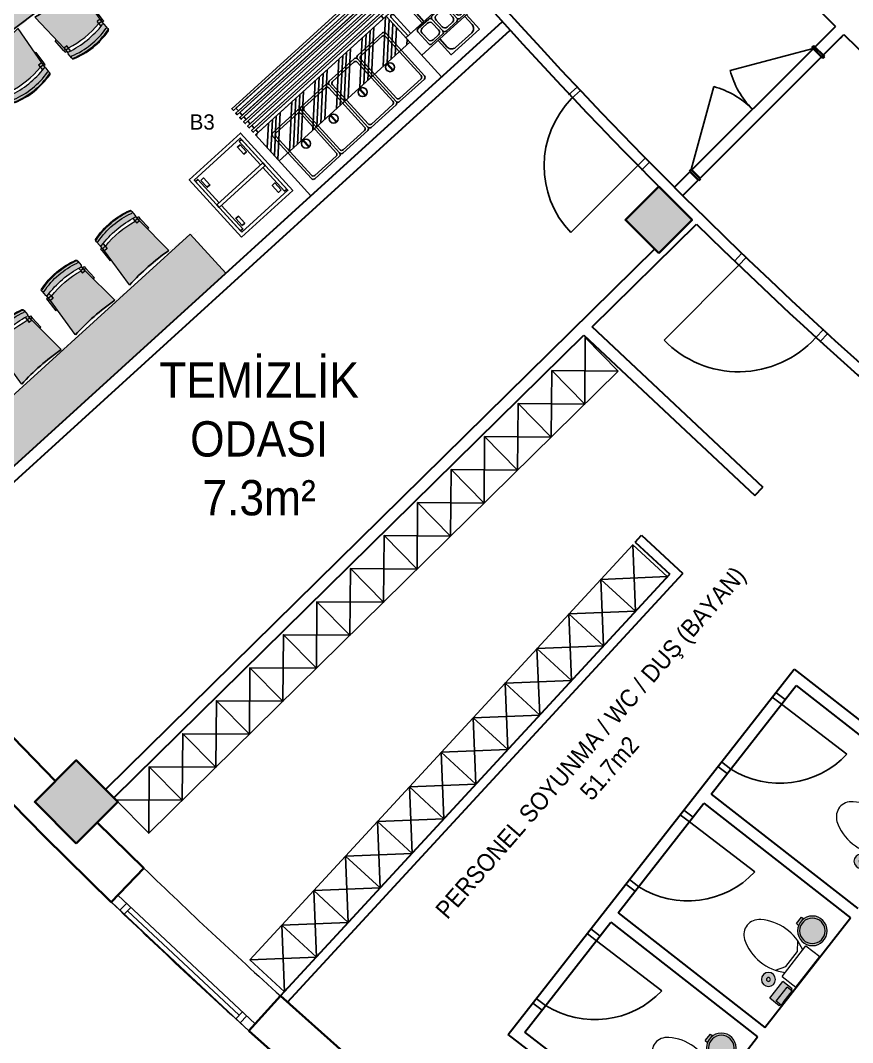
# Model space of a CAD drawing. Header units: millimetres. Extents: x -2729 to 15248, y -12439 to 5292.
# Drawn here: x 2346 to 3053, y -10756 to -9886 of the extents above; entities that cross this region are included whole.
import ezdxf

# ---------------------------------------------------------------- set-up
doc = ezdxf.new("R2010")
doc.units = ezdxf.units.MM
for name, color, linetype, lineweight in [('0_штамп_Ном_пера__80', 7, 'Continuous', 13), ('CAM', 155, 'Continuous', 15), ('DUVAR', 7, 'Continuous', 30), ('DUVAR 2_Ном_пера__60', 7, 'Continuous', 35), ('gzm', 250, 'Continuous', 20), ('kolon_Ном_пера__60', 7, 'Continuous', 35), ('lavabo_Ном_пера__80', 7, 'Continuous', 13), ('Layer1', 250, 'Continuous', 20), ('pencere_Ном_пера__80', 7, 'Continuous', 13), ('tefriş', 7, 'Continuous', 25), ('Двери ArchiCAD_Ном_пера__60', 7, 'Continuous', 35)]:
    doc.layers.add(name, color=color, linetype=linetype, lineweight=lineweight)
for name, color, linetype in [('kapı ABD', 55, 'Continuous'), ('S2000-002 Çizgi', 7, 'Continuous'), ('tefris', 39, 'Continuous')]:
    doc.layers.add(name, color=color, linetype=linetype)
doc.styles.add('TAKSİM', font='GOTHIC.TTF', dxfattribs={"height": 20})
doc.styles.add('Мой Ариал', font='arial.ttf', dxfattribs={"width": 0.9})

# ---------------------------------------------------------------- blocks, each defined once
blk = doc.blocks.new('A$C4A116046')
at = {"layer": 'Layer1'}
h = blk.add_hatch(color=250, dxfattribs=at)
h.set_gradient(color1=(40, 40, 41), one_color=1, tint=1, name='CYLINDER')
h.paths.add_polyline_path([(-55.51497249858221, 35.52185170803568), (-55.51497249855311, 32.8440253137087), (-55.51497249843669, 23.15066059175297), (-55.51497249843669, 20.47283419742598), (-50.15727653962676, 20.47283419742598), (-50.15727653962676, 35.52185170809389)])
h.paths.add_polyline_path([(-56.25100754483717, 32.84402531373781), (-56.2510075448954, 23.15066059175297), (-55.51497249843669, 23.15066059175297), (-55.51497249843669, 32.8440253137087)])
h = blk.add_hatch(color=7, dxfattribs=at)
h.set_gradient(color1=(255, 255, 255), one_color=1, tint=1, name='INVCURVED')
h.paths.add_polyline_path([(-54.48375932816997, 37.00590690755053), (-54.48375932816997, 35.52185170803568), (-50.15727653962676, 35.52185170809389), (-50.15727653962676, 20.47283419742598), (-54.48375932816997, 20.47283419742598), (-54.48375932816997, 18.98877899799845), (-44.22581361763877, 18.98877899799845), (-44.22581361763877, 37.00590690755053)])
h = blk.add_hatch(color=250, dxfattribs=at)
h.set_gradient(color1=(40, 40, 41), rotation=89.99999999999996, one_color=1, tint=1, name='CYLINDER')
h.paths.add_polyline_path([(-27.57333136684611, 30.93261239121785, 1), (-39.57333136684611, 30.93261239121785, 1)])
for p, q in [((-55.51497249855311, 32.8440253137087), (-55.51497249858221, 35.52185170803568)), ((-55.51497249858221, 35.52185170803568), (-50.15727653974317, 35.52185170809389)), ((-54.48375932816997, 35.52185170809389), (-54.48375932816997, 37.00590690755053)), ((-54.48375932816997, 37.00590690755053), (-44.22581361763877, 37.00590690755053)), ((-50.15727653962676, 20.47283419742598), (-50.15727653962676, 35.52185170809389)), ((-44.22581361763877, 18.98877899799845), (-44.22581361763877, 37.00590690755053)), ((-55.51497249843669, 32.8440253137087), (-56.25100754483717, 32.84402531373781)), ((-55.51497249843669, 23.15066059175297), (-55.51497249843669, 32.8440253137087)), ((-56.25100754495362, 23.15066059175297), (-55.51497249843669, 23.15066059175297)), ((-55.51497249843669, 23.15066059175297), (-55.51497249843669, 20.47283419742598)), ((-55.51497249843669, 20.47283419742598), (-50.15727653962676, 20.47283419742598)), ((-54.48375932816997, 20.47283419742598), (-54.48375932816997, 18.98877899799845)), ((-54.48375932816997, 18.98877899799845), (-44.22581361763877, 18.98877899799845))]:
    blk.add_line(p, q, dxfattribs=at)
for radius in [6, 1.707194618775245]:
    blk.add_circle((-33.57333136684611, 30.93261239121785), radius, dxfattribs=at)
blk = doc.blocks.new('A$C5DEF5315')
at = {"layer": 'Layer1'}
h = blk.add_hatch(color=250, dxfattribs=at)
h.set_gradient(color1=(40, 40, 41), rotation=89.99999999999996, one_color=1, tint=1, name='CYLINDER')
h.paths.add_polyline_path([(-41.68077557260403, 20.1801718850038, 1), (-16.48077557259239, 20.1801718850038, 1)])
h.paths.add_polyline_path([(-18.28077557260985, 20.1801718850038, -1), (-39.88077557261568, 20.1801718850038, -1)], flags=0)
h.paths.add_polyline_path([(-39.88077557261568, 20.1801718850038, 1), (-18.28077557260985, 20.1801718850038, 1)], flags=16)
h.paths.add_polyline_path([(-16.98522486572619, 16.65063181624282), (-14.59127971227281, 16.65063181624282), (-14.59127971227281, 23.70971195376478), (-16.98522486572619, 23.70971195376478, -0.0710998034191776), (-16.48077557259239, 20.1801718850038, -0.0710998034191695)])
h = blk.add_hatch(color=250, dxfattribs=at)
h.set_gradient(color1=(40, 40, 41), rotation=89.99999999999996, one_color=1, tint=1, name='CYLINDER')
h.paths.add_polyline_path([(-41.68077557260403, 20.1801718850038, 1), (-16.48077557259239, 20.1801718850038, 1)])
h.paths.add_polyline_path([(-18.28077557260985, 20.1801718850038, -1), (-39.88077557261568, 20.1801718850038, -1)], flags=0)
h.paths.add_polyline_path([(-39.88077557261568, 20.1801718850038, 1), (-18.28077557260985, 20.1801718850038, 1)], flags=16)
h.paths.add_polyline_path([(-16.98522486572619, 16.65063181624282), (-14.59127971227281, 16.65063181624282), (-14.59127971227281, 23.70971195376478), (-16.98522486572619, 23.70971195376478, -0.0710998034191776), (-16.48077557259239, 20.1801718850038, -0.0710998034191695)])
for p, q in [((-14.59127971227281, 23.70971195376478), (-16.98522486572619, 23.70971195376478)), ((-14.59127971227281, 23.70971195376478), (-16.98522486572619, 23.70971195376478)), ((-14.59127971227281, 16.65063181624282), (-14.59127971227281, 23.70971195376478)), ((-14.59127971227281, 16.65063181624282), (-14.59127971227281, 23.70971195376478)), ((-14.59127971227281, 16.65063181624282), (-16.98522486572619, 16.65063181624282)), ((-14.59127971227281, 16.65063181624282), (-16.98522486572619, 16.65063181624282))]:
    blk.add_line(p, q, dxfattribs=at)
for radius in [12.6, 12.6, 10.8, 10.8]:
    blk.add_circle((-29.08077557259821, 20.1801718850038), radius, dxfattribs=at)
blk = doc.blocks.new('aeryaeryary')
at = {"layer": 'lavabo_Ном_пера__80', "linetype": 'Continuous', "lineweight": 5}
for p, q in [((-17.55916931683896, 8.254828986362554), (-22.81547783912629, 15.55501084135903)), ((-14.82672575776905, -16.49999995344842), (-14.82672575776814, 16.49999995344842)), ((-14.82672575776814, 16.49999995344842), (-9.095e-13, 16.49999995344842)), ((0, -16.49999995344842), (-9.095e-13, 16.49999995344842)), ((-17.55916931683987, -8.05892476385634), (-17.55916931683896, 8.254828986362554)), ((-22.64531740526672, -15.85970312636391), (-17.55916931683987, -8.05892476385634)), ((-14.82672575776905, -16.49999995344842), (0, -16.49999995344842))]:
    blk.add_line(p, q, dxfattribs=at)
for centre, major_axis, ratio, start_param, end_param in [((-35.67545749917282, -15.36273457325342), (37.77461848723222, 2.90318e-11), 0.8704763345673638, 0.9861259648103036, 2.229247905847324), ((-48.82381211344273, -0.4465658034464468), (-16.17618923160432, 1.247259999999999e-11), 0.8704763345656346, -0.90705251715418, 0.8659444915287918), ((-36.19068448581039, 14.8354727334513), (-37.77461163328838, 2.14766e-11), 0.8704763345672933, 0.9123446487547521, 2.17231877933947)]:
    blk.add_ellipse(centre, major_axis=major_axis, ratio=ratio, start_param=start_param, end_param=end_param, dxfattribs=at)
blk = doc.blocks.new('werthweh')
at = {"layer": 'tefris'}
h = blk.add_hatch(color=33, dxfattribs=at)
h.set_gradient(color1=(172, 159, 128), one_color=1, tint=1, name='CYLINDER')
edge = h.paths.add_edge_path()
edge.add_arc((3074.963479945199, 2907.706757010726), 1.000000000322502, 135.9198651219342, 209.0851883190068, ccw=False)
edge.add_line((3074.245112409204, 2908.40242078287), (3074.607665794523, 2908.775921569359))
edge.add_arc((3075.08507538859, 2908.313616648635), 0.6645643386708584, 135.9208749033025, 190.4980348977033)
edge.add_arc((3075.876435349044, 2908.437709668001), 1.465455549507305, 189.6311548908907, 216.7881603447243)
edge.add_arc((3131.601697050406, 2939.381490993477), 65.19265888915255, 209.2166267770967, 226.0513048660129)
edge.add_arc((3131.814921519279, 2939.175012697521), 65.19265889155162, 225.7904450153103, 242.6251231029097)
edge.add_arc((3102.678083287218, 2882.484034116503), 1.465455549671043, 235.0535896590864, 262.2105938187545)
edge.add_arc((3102.579487946735, 2881.689094732389), 0.6645643387304098, 261.3437119697361, 310.8879991276033)
edge.add_line((3103.014500121208, 2881.186690345095), (3102.692940090406, 2880.85462413371))
edge.add_arc((3101.974560293133, 2881.550275244649), 1.000000000639786, 242.75657152385412, 315.9208749672316, ccw=False)
edge.add_arc((3131.814921516385, 2939.1750127), 65.89265889140889, 225.7904451112644, 242.6251231022774, ccw=False)
edge.add_arc((3131.59940757435, 2939.383708032961), 65.89265888954323, 209.2166269307797, 226.0513049567278, ccw=False)
edge = h.paths.add_edge_path()
edge.add_ellipse((3209.650204902602, 2928.864554595355), major_axis=(-118.5714304107026, 67.18162519085979), ratio=0.4041072946590581, start_angle=46.37594376438021, end_angle=65.98905813693194)
edge.add_line((3136.602816991131, 2912.432165607031), (3110.312035887108, 2889.153905768165))
edge.add_line((3110.31203588689, 2889.153905768332), (3108.156896497069, 2891.240859101002))
edge.add_line((3108.156896498142, 2891.240859101214), (3106.556898943162, 2889.588585568839))
edge.add_arc((3149.815568538937, 2957.979411833838), 80.92352941115409, 214.155983761245, 237.6857661215534, ccw=False)
edge.add_line((3082.850365657447, 2912.54507222461), (3084.450363212749, 2914.197345757318))
edge.add_line((3084.450363212818, 2914.197345757544), (3082.295223822996, 2916.284299090214))
edge.add_line((3082.295223823836, 2916.284299090424), (3105.363241263338, 2944.022287008769))
edge.add_arc((3366.282977860762, 3152.490426610633), 333.9731638541579, 218.6239527454665, 219.3951087613593)
edge = h.paths.add_edge_path()
edge.add_arc((3105.662768793749, 2885.358986867364), 0.9999999998522109, -44.08063425837139, 58.30244060203199, ccw=False)
edge.add_line((3106.381130266091, 2884.663316834405), (3103.328303523682, 2881.510746501771))
edge.add_arc((3102.609923727191, 2882.206397612209), 0.9999999997303294, 315.9208749567206, 422.2309168647017)
edge.add_arc((3133.925108341763, 2941.354144676994), 65.92605708649384, 225.7905111407088, 242.0995007133053, ccw=False)
edge.add_arc((3133.709594398466, 2941.562840010133), 65.92605708363632, 209.7422491713375, 226.0512388350273, ccw=False)
edge.add_arc((3075.598843379081, 2908.362879378996), 1.000000000070661, 29.61083271740932, 135.9190590619381)
edge.add_line((3074.880485630215, 2909.058553257179), (3077.933308648033, 2912.211119745079))
edge.add_arc((3078.651688444467, 2911.515468634189), 1.000000000003936, 33.53932524433611, 135.9208749358668, ccw=False)
edge.add_arc((3150.658198421584, 2959.06519790407), 85.28971260177101, 213.4377279427269, 226.0216417953086)
edge.add_arc((3150.873712361185, 2958.856502569679), 85.28971260111754, 225.8201081957324, 238.404021754937)
edge = h.paths.add_edge_path()
edge.add_arc((3131.601697050415, 2939.381490993484), 65.19265888916432, 209.2166267770984, 226.0513048660115, ccw=False)
edge.add_arc((3075.876435348687, 2908.437709667294), 1.46545554879815, 188.1927807105479, 216.7881603309657, ccw=False)
edge.add_arc((3075.085075388967, 2908.313616648809), 0.6645643388196559, 135.9208749366627, 187.3259007134366, ccw=False)
edge.add_line((3074.607665794523, 2908.775921569359), (3074.880463582784, 2909.058530489602))
edge.add_line((3074.880463582784, 2909.058530489602), (3074.880485624161, 2909.058553251125))
edge.add_arc((3075.598843377799, 2908.362879378564), 0.9999999995867733, 29.869738392917327, 135.9190594835396, ccw=False)
edge.add_arc((3133.709594394, 2941.562840014743), 65.92605708385638, 209.7383219667484, 226.0512388406021)
edge.add_arc((3133.925108339655, 2941.35414467888), 65.92605708637612, 225.7905111431648, 242.1034279162774)
edge.add_arc((3102.609923727279, 2882.206397612728), 1.000000000027572, -44.07912506819417, 61.97201178499017, ccw=False)
edge.add_line((3103.328303523682, 2881.510746501771), (3103.014500119811, 2881.186690344628))
edge.add_arc((3102.579487945973, 2881.689094732401), 0.6645643386766952, 264.51585215946847, 310.8879990593118, ccw=False)
edge.add_arc((3102.678083287645, 2882.484034116829), 1.465455550183933, 235.0535896527054, 263.6489706465581, ccw=False)
edge.add_arc((3131.814921519271, 2939.175012697509), 65.19265889153615, 225.7904450153082, 242.6251231029117, ccw=False)
h.paths.add_polyline_path([(3117.495961682261, 2895.514663580959), (3118.486941973532, 2894.555036732847), (3110.568087234714, 2887.09620402885), (3109.407627563312, 2888.219948131278), (3110.31203588689, 2889.153905768332)], flags=17)
h.paths.add_polyline_path([(3087.430830770724, 2924.628569369356), (3088.421811061766, 2923.668942521012), (3082.295223823836, 2916.284299090424), (3081.390815499792, 2915.350341452903), (3080.230355828156, 2916.474085554864)], flags=17)
h.paths.add_polyline_path([(3079.999513277638, 2913.913581859706), (3078.839053606237, 2915.037325961202), (3080.230355828156, 2916.474085554864), (3081.390815499792, 2915.350341452903)], flags=17)
h.paths.add_polyline_path([(3109.407627563312, 2888.219948131278), (3110.568087234714, 2887.09620402885), (3109.176785012329, 2885.659444435884), (3108.016325340461, 2886.783188537382)], flags=17)
edge = h.paths.add_edge_path()
edge.add_line((3106.489606700458, 2889.375344498934), (3108.572908110538, 2887.357956277358))
edge.add_line((3108.572908110538, 2887.357956277358), (3106.662428913026, 2885.385056880456))
edge.add_arc((3105.662768793596, 2885.358986867037), 0.9999999999895637, 1.493870990475127, 58.5032485309781)
edge.add_arc((3150.873712375544, 2958.85650254446), 85.2897125873838, 237.04131516381898, 238.401667317626, ccw=False)
edge.add_line((3104.473196922889, 2887.293053501206), (3106.489606700459, 2889.375344498934))
h = blk.add_hatch(color=33, dxfattribs=at)
h.set_gradient(color1=(172, 159, 128), one_color=1, tint=1, name='CYLINDER')
h.paths.add_polyline_path([(3084.378525233914, 2914.266910869083), (3082.639397456166, 2912.470961377177), (3080.556096047251, 2914.48834960015), (3082.295223823836, 2916.284299090424)])
h.paths.add_polyline_path([(3080.556096047251, 2914.48834960015), (3082.639397456166, 2912.470961377177), (3080.622987678595, 2910.38867038038, -0.0059357249099136), (3079.487126840599, 2912.065052738332, 0.254011277546088), (3078.645616849041, 2912.515450201617)])
h.paths.add_polyline_path([(3110.31203588689, 2889.153905768332), (3108.572908110538, 2887.357956277358), (3106.489606700458, 2889.375344498934), (3108.228734477278, 2891.171293990607)])
at = {"layer": 'tefris', "color": 250, "lineweight": 9}
for p, q in [((3105.201957106093, 2943.89478611815), (3082.295223826507, 2916.284299090612)), ((3080.230355829217, 2916.474085556069), (3087.430830772392, 2924.628569371013)), ((3087.430830772392, 2924.628569371013), (3088.421811064296, 2923.668942521589)), ((3074.880463584571, 2909.058530490202), (3077.933308649825, 2912.211119746213)), ((3074.880463584571, 2909.058530490202), (3077.933308649825, 2912.211119746213)), ((3082.295223826507, 2916.284299090612), (3078.645616851137, 2912.515450202613)), ((3078.839053608769, 2915.037325962233), (3080.230355829217, 2916.474085556069)), ((3078.839053608769, 2915.037325962233), (3079.999513279859, 2913.913581860421)), ((3080.230355829217, 2916.474085556069), (3081.390815502146, 2915.35034145281)), ((3082.639397458903, 2912.470961378327), (3080.55609604831, 2914.488349600613)), ((3080.669465022848, 2910.436666256242), (3084.378525236094, 2914.266910869295)), ((3084.450363214976, 2914.197345758908), (3082.295223826507, 2916.284299090612)), ((3082.850365660987, 2912.545072225707), (3084.450363214976, 2914.197345758908)), ((3136.838648446657, 2912.640974385538), (3110.312035889456, 2889.153905768988)), ((3074.880463584571, 2909.058530490202), (3074.245100150561, 2908.402408122237)), ((3110.568087237272, 2887.096204028488), (3118.486941976303, 2894.555036732775)), ((3118.486941976303, 2894.555036732775), (3117.49596168452, 2895.514663582326)), ((3104.519674267669, 2887.341049376324), (3108.22873447999, 2891.17129399043)), ((3108.572908112855, 2887.35795627729), (3106.489606702423, 2889.375344499744)), ((3106.556898945484, 2889.588585569274), (3108.156896500693, 2891.240859101056)), ((3110.312035889456, 2889.153905768988), (3106.662428915254, 2885.385056880188)), ((3109.176785013898, 2885.659444436984), (3108.016325344056, 2886.783188538079)), ((3110.312035889456, 2889.153905768988), (3108.156896500693, 2891.240859101056)), ((3109.176785013898, 2885.659444436984), (3110.568087237272, 2887.096204028488)), ((3110.568087237272, 2887.096204028488), (3109.407627565014, 2888.219948131102)), ((3103.328303525745, 2881.510746501984), (3102.692940092204, 2880.854624133162)), ((3103.328303525745, 2881.510746501984), (3106.38114859104, 2884.663335758036)), ((3103.328303525745, 2881.510746501984), (3106.38114859104, 2884.663335758036))]:
    blk.add_line(p, q, dxfattribs=at)
for centre, radius, start, end in [((3107.510810516947, 2941.979271581456), 3, 136.3315956124872, 140.3195802875353), ((3078.651688446715, 2911.515468635287), 1, 33.33849894069846, 135.9208749458433), ((3150.658198423319, 2959.065197904264), 85.28971260092196, 213.4400825717848, 226.0216417446789), ((3149.815568541346, 2957.979411834905), 80.92352941175771, 214.1559837553538, 237.6857661175508), ((3074.963479946792, 2907.706757011299), 1, 135.9208749458433, 209.0851779133031), ((3131.599407578018, 2939.383708033319), 65.89265889045396, 209.2166267595225, 226.0513048900678), ((3075.085075391878, 2908.313616648886), 0.6645643387296895, 140.9537506679857, 187.3258982091408), ((3075.876435350207, 2908.437709669726), 1.465455548318734, 188.1927796162741, 216.7881602468465), ((3131.601697054548, 2939.381490993586), 65.19265889045396, 209.2166267595225, 226.0513048900678), ((3075.598843380883, 2908.362879379349), 1, 29.61083361709276, 135.9208749458433), ((3133.709594400749, 2941.56284001241), 65.92605708526092, 209.7422491520582, 226.0512388026402), ((3150.873712364109, 2958.856502569352), 85.28971260092196, 225.8201081412654, 238.4016673079449), ((3131.814921517761, 2939.175012699334), 65.89265889045396, 225.7904450189759, 242.6251231087378), ((3131.814921517761, 2939.175012699334), 65.19265889045396, 225.7904450189759, 242.6251231087378), ((3133.925108340076, 2941.354144678664), 65.92605708526092, 225.7905110805637, 242.0995007247601), ((3105.662768795224, 2885.358986868734), 1, 315.9208749458434, 58.50325093625437), ((3101.974560295382, 2881.550275244829), 1, 242.7565719802266, 315.9208749458434), ((3102.678083292972, 2882.484034114922), 1.465455548318734, 235.0535896366317, 263.6489702812406), ((3102.579487948534, 2881.689094732097), 0.6645643387296895, 264.5158516753202, 310.8879992007007), ((3102.609923729392, 2882.206397612795), 1, 315.9208749458434, 62.23091626661753)]:
    blk.add_arc(centre, radius, start, end, dxfattribs=at)
at = {"layer": 'tefris'}
blk.add_arc((3253.509485701989, 3061.137188825556), 188.8470544351489, 218.3166343154709, 231.8439089461342, dxfattribs=at)
blk = doc.blocks.new('WE55YHQE')
at = {"layer": 'kapı ABD', "color": 7, "lineweight": -2}
for p, q in [((-10.4047979320585, -2.866600998832837), (-2.416043915741284, 3.187903981798627)), ((-7.988754016317671, -6.054504980631009), (0, 4.547473508864641e-13))]:
    blk.add_line(p, q, dxfattribs=at)
at = {"layer": 'kapı ABD', "color": 7}
for p, q in [((42.40483111715093, -68.18909873666826), (-18.88492562453666, -119.6047161942561)), ((42.40483111715093, -68.18909873666826), (50.0799199557232, -61.75051172545727)), ((45.61830720825037, -72.0197085330251), (53.28984477068252, -65.58410066654005))]:
    blk.add_line(p, q, dxfattribs=at)
blk.add_arc((45.62374423931851, -68.49700875710687), 82.30046322522054, 130.6490527986082, 218.3884147909139, dxfattribs=at)
blk = doc.blocks.new('A$C510426C4')
at = {"layer": 'S2000-002 Çizgi'}
for p, q in [((2.483200887125349, 66.25063764738115), (2.483200887125349, 45)), ((5.511457706239525, 66.25063764738115), (5.511457706239525, 45)), ((64.48852864211403, 66.25063764738115), (64.48852864211403, 45)), ((67.51678546122821, 66.25063764738115), (67.51678546122821, 45))]:
    blk.add_line(p, q, dxfattribs=at)
for points in [[(-6.8258232204e-06, 100), (69.99999317417678, 100), (69.99999317417678, 98), (-6.8258232204e-06, 98)], [(2.999993174176779, 98), (66.99999317417677, 98), (66.99999317417677, 95), (2.999993174176779, 95)], [(-6.8258232204e-06, 95), (69.99999317417678, 95), (69.99999317417678, 93), (-6.8258232204e-06, 93)], [(-6.8258232204e-06, 90), (69.99999317417678, 90), (69.99999317417678, 88), (-6.8258232204e-06, 88)], [(2.999993174176779, 93), (66.99999317417677, 93), (66.99999317417677, 90), (2.999993174176779, 90)], [(2.999993174176779, 93), (66.99999317417677, 93), (66.99999317417677, 90), (2.999993174176779, 90)], [(2.999993174176779, 88), (66.99999317417677, 88), (66.99999317417677, 85), (2.999993174176779, 85)], [(2.999993174176779, 88), (66.99999317417677, 88), (66.99999317417677, 85), (2.999993174176779, 85)], [(2.999993174176779, 88), (66.99999317417677, 88), (66.99999317417677, 85), (2.999993174176779, 85)], [(-6.8258232204e-06, 85), (69.99999317417678, 85), (69.99999317417678, 83), (-6.8258232204e-06, 83)], [(-6.8258232204e-06, 80), (69.99999317417678, 80), (69.99999317417678, 78), (-6.8258232204e-06, 78)], [(2.999993174176779, 83), (66.99999317417677, 83), (66.99999317417677, 80), (2.999993174176779, 80)], [(-6.8258232204e-06, 75), (69.99999317417678, 75), (69.99999317417678, 73), (-6.8258232204e-06, 73)], [(-6.8258232204e-06, 0), (69.99999317417678, 0), (69.99999317417678, 70), (-6.8258232204e-06, 70)], [(2.999993174176779, 78), (66.99999317417677, 78), (66.99999317417677, 75), (2.999993174176779, 75)], [(2.999993174176779, 73), (66.99999317417677, 73), (66.99999317417677, 70), (2.999993174176779, 70)], [(-6.8258232204e-06, 45), (-6.8258232204e-06, 25), (69.99999317417678, 25), (69.99999317417678, 45)]]:
    blk.add_lwpolyline(points, close=True, dxfattribs=at)
for points in [[(51.24999317417678, 45), (51.24999317417678, 61.5), (18.74999317417678, 61.5), (18.74999317417678, 45)], [(18.74999317417678, 25), (18.74999317417678, 8.5), (51.24999317417678, 8.5), (51.24999317417678, 25)]]:
    blk.add_lwpolyline(points, dxfattribs=at)
for points in [[(49.24999317417678, 45), (49.24999317417678, 54.5, 0.4142135623730951), (44.24999317417678, 59.5), (25.74999317417678, 59.5, 0.4142135623730951), (20.74999317417678, 54.5), (20.74999317417678, 45)], [(20.74999317417678, 25), (20.74999317417678, 15.5, 0.4142135623730982), (25.74999317417678, 10.5), (44.24999317417678, 10.5, 0.4142135623730951), (49.24999317417678, 15.5), (49.24999317417678, 25)]]:
    blk.add_lwpolyline(points, format="xyb", dxfattribs=at)
for points in [[(12.49999317417678, 26.19999999999982), (24.69999317417933, 26.20000000000004, 0.4142135623730951), (26.69999317417933, 28.20000000000005), (26.69999317417751, 41.80000000000018, 0.4142135623730951), (24.69999317417751, 43.80000000000018), (12.49999317417678, 43.80000000000018, 0.4142135623730951), (10.49999317417678, 41.80000000000018), (10.49999317417678, 28.19999999999959, 0.414213562373061)], [(40.89999317418187, 26.19999999999982), (28.69999317417933, 26.20000000000004, -0.4142135623730951), (26.69999317417933, 28.20000000000005), (26.69999317418115, 41.80000000000018, -0.4142135623730951), (28.69999317418115, 43.80000000000018), (40.89999317418187, 43.80000000000018, -0.4142135623730951), (42.89999317418187, 41.80000000000018), (42.89999317418187, 28.19999999999959, -0.414213562373061)], [(44.89999317418187, 26.19999999999982), (57.09999317418442, 26.20000000000004, 0.4142135623730951), (59.09999317418442, 28.20000000000005), (59.09999317418261, 41.80000000000018, 0.4142135623730951), (57.09999317418261, 43.80000000000018), (44.89999317418187, 43.80000000000018, 0.4142135623730951), (42.89999317418187, 41.80000000000018), (42.89999317418187, 28.19999999999959, 0.414213562373061)], [(15.4999931741786, 28.19999999999982), (21.69999317417933, 28.19999999999982, 0.4142135623730951), (24.69999317417933, 31.19999999999982), (24.69999317417933, 38.79999999999837, 0.4142135623731019), (21.69999317417933, 41.79999999999836), (15.4999931741786, 41.79999999999836, 0.4142135623730951), (12.4999931741786, 38.79999999999837), (12.4999931741786, 31.19999999999982, 0.4142135623730951)], [(37.89999317418005, 28.19999999999982), (31.69999317417933, 28.19999999999982, -0.4142135623730951), (28.69999317417933, 31.19999999999982), (28.69999317417933, 38.79999999999837, -0.4142135623731019), (31.69999317417933, 41.79999999999836), (37.89999317418005, 41.79999999999836, -0.4142135623730951), (40.89999317418005, 38.79999999999837), (40.89999317418005, 31.19999999999982, -0.4142135623730951)], [(47.89999317418368, 28.19999999999982), (54.09999317418442, 28.19999999999982, 0.4142135623730951), (57.09999317418442, 31.19999999999982), (57.09999317418442, 38.79999999999837, 0.4142135623731019), (54.09999317418442, 41.79999999999836), (47.89999317418368, 41.79999999999836, 0.4142135623730951), (44.89999317418368, 38.79999999999837), (44.89999317418368, 31.19999999999982, 0.4142135623730951)]]:
    blk.add_lwpolyline(points, format="xyb", close=True, dxfattribs=at)
for centre in [(3.997329296682437, 66.25063764738115), (66.00265705167111, 66.25063764738115), (66.00265705167111, 66.25063764738115)]:
    blk.add_arc(centre, 1.514128409557088, 0, 180, dxfattribs=at)
blk = doc.blocks.new('A$C4383204F')
at = {"layer": 'S2000-002 Çizgi'}
for points in [[(50.99999766901965, 32.4999976342533), (1.999997669019649, 32.49999763425512, 0.4142135623731128), (-2.330980351e-06, 30.49999763425513), (-2.330980351e-06, 1.999997634253304, 0.4142135623730951), (1.999997669019649, -2.3657466954e-06), (50.99999766901965, -2.3657448764e-06, 0.4142135623730774), (52.99999766901965, 1.999997634255123), (52.99999766901965, 30.49999763425331, 0.4142135623730951)], [(48.99999766901965, 30.4999976342524), (3.999997669021468, 30.49999763425331, 0.4142135623731679), (1.999997669019649, 28.4999976342533), (1.999997669021468, 3.999997634253304, 0.4142135623731362), (3.999997669021468, 1.999997634253304), (48.99999766901965, 1.999997634254214, 0.4142135623730466), (50.99999766901965, 3.999997634254214), (50.99999766901965, 28.4999976342524, 0.4142135623730541)]]:
    blk.add_lwpolyline(points, format="xyb", close=True, dxfattribs=at)
blk.add_lwpolyline([(29.67919339761647, 16.18015940963141), (22.18133488563399, 16.18015940963141), (22.18133488563399, 15.43078995374253), (29.67919339761647, 15.43078995374253)], close=True, dxfattribs=at)
blk.add_circle((25.93026414162523, 15.78015940963178), 3.823091046240757, dxfattribs=at)
blk = doc.blocks.new('A$C50303E51')
at = {"layer": 'S2000-002 Çizgi'}
h = blk.add_hatch(dxfattribs=at)
h.set_pattern_fill('ANSI34', color=254, style=0)
h.set_pattern_definition([(45, (-7223.185749166048, -591.3718743199569), (-13.47038418160373, 13.47038418160373), []), (45, (-7218.695619166048, -591.3718743199569), (-13.47038418160373, 13.47038418160373), []), (45, (-7214.205489166047, -591.3718743199569), (-13.47038418160373, 13.47038418160373), []), (45, (-7209.715349166048, -591.3718743199569), (-13.47038418160373, 13.47038418160373), [])])
h.paths.add_polyline_path([(149.9999935041123, 59.99999260703953), (149.9999935041123, 29.99999260703953), (-6.4958876465e-06, 29.99999260703953), (-6.4958876465e-06, 59.99999260703953)])
for points in [[(-6.4958876465e-06, 99.9999926070395), (149.9999935041123, 99.9999926070395), (149.9999935041123, 29.99999260703953), (-6.4958876465e-06, 29.99999260703953)], [(-6.4958876465e-06, 59.99999260703953), (149.9999935041123, 59.99999260703953), (149.9999935041123, 29.99999260703953), (-6.4958876465e-06, 29.99999260703953)], [(-6.4958876465e-06, 24.99999260703953), (149.9999935041123, 24.99999260703953), (149.9999935041123, 26.99999260703953), (-6.4958876465e-06, 26.99999260703953)], [(2.999993504112353, 26.99999260703953), (146.9999935041123, 26.99999260703953), (146.9999935041123, 29.99999260703953), (2.999993504112353, 29.99999260703953)], [(-6.4958876465e-06, 19.99999260703953), (149.9999935041123, 19.99999260703953), (149.9999935041123, 21.99999260703953), (-6.4958876465e-06, 21.99999260703953)], [(2.999993504112353, 21.99999260703953), (146.9999935041123, 21.99999260703953), (146.9999935041123, 24.99999260703953), (2.999993504112353, 24.99999260703953)], [(2.999993504112353, 16.99999260703953), (146.9999935041123, 16.99999260703953), (146.9999935041123, 19.99999260703953), (2.999993504112353, 19.99999260703953)], [(-6.4958876465e-06, 14.99999260703953), (149.9999935041123, 14.99999260703953), (149.9999935041123, 16.99999260703953), (-6.4958876465e-06, 16.99999260703953)], [(-6.4958876465e-06, 9.999992607039529), (149.9999935041123, 9.999992607039529), (149.9999935041123, 11.99999260703953), (-6.4958876465e-06, 11.99999260703953)], [(2.999993504112353, 11.99999260703953), (146.9999935041123, 11.99999260703953), (146.9999935041123, 14.99999260703953), (2.999993504112353, 14.99999260703953)], [(2.999993504112353, 11.99999260703953), (146.9999935041123, 11.99999260703953), (146.9999935041123, 14.99999260703953), (2.999993504112353, 14.99999260703953)], [(2.999993504112353, 11.99999260703953), (146.9999935041123, 11.99999260703953), (146.9999935041123, 14.99999260703953), (2.999993504112353, 14.99999260703953)], [(2.999993504112353, 6.99999260703953), (146.9999935041123, 6.99999260703953), (146.9999935041123, 9.999992607039529), (2.999993504112353, 9.999992607039529)], [(2.999993504112353, 6.99999260703953), (146.9999935041123, 6.99999260703953), (146.9999935041123, 9.999992607039529), (2.999993504112353, 9.999992607039529)], [(-6.4958876465e-06, 4.99999260703953), (149.9999935041123, 4.99999260703953), (149.9999935041123, 6.99999260703953), (-6.4958876465e-06, 6.99999260703953)], [(-6.4958876465e-06, -7.3929604696e-06), (149.9999935041123, -7.3929604696e-06), (149.9999935041123, 1.99999260703953), (-6.4958876465e-06, 1.99999260703953)], [(2.999993504112353, 1.99999260703953), (146.9999935041123, 1.99999260703953), (146.9999935041123, 4.99999260703953), (2.999993504112353, 4.99999260703953)]]:
    blk.add_lwpolyline(points, close=True, dxfattribs=at)
at = {"layer": 'S2000-002 Çizgi', "rotation": 90}
for p in [(42.49999113836929, 38.49999493801988), (107.4999911383656, 38.49999493801988)]:
    blk.add_blockref('A$C4383204F', p, dxfattribs=at)
at = {"layer": 'S2000-002 Çizgi', "extrusion": (0, 0, -1), "zscale": -1, "rotation": 90}
for p in [(-42.49999586985905, 38.49999493801988), (-107.4999958698554, 38.49999493801988)]:
    blk.add_blockref('A$C4383204F', p, dxfattribs=at)
blk = doc.blocks.new('A$C7A461B3E')
at = {"layer": 'S2000-002 Çizgi'}
for points in [[(8.2807864601e-06, 1.42140270327e-05), (59.00000828078646, 1.42140270327e-05), (59.00000828078646, 66.00001421402703), (8.2807864601e-06, 66.00001421402703)], [(3.00000828078646, 3.000014214027031), (56.00000828078646, 3.000014214027031), (56.00000828078646, 63.00001421402703), (3.00000828078646, 63.00001421402703)], [(7.000008280786459, 59.00001421402703), (7.000008280786459, 51.00001421402703), (10.05484917794911, 51.00001421402703), (10.05484917794911, 59.00001421402703)], [(52.00000828078646, 59.00001421402703), (52.00000828078646, 51.00001421402703), (48.94516738362381, 51.00001421402703), (48.94516738362381, 59.00001421402703)], [(3.00000828078646, 31.50001421402703), (56.00000828078646, 31.50001421402703), (56.00000828078646, 34.50001421402703), (3.00000828078646, 34.50001421402703)], [(7.000008280786459, 7.000014214027032), (7.000008280786459, 15.00001421402703), (10.05484917794911, 15.00001421402703), (10.05484917794911, 7.000014214027032)], [(52.00000828078646, 7.000014214027032), (52.00000828078646, 15.00001421402703), (48.94516738362381, 15.00001421402703), (48.94516738362381, 7.000014214027032)]]:
    blk.add_lwpolyline(points, close=True, dxfattribs=at)
for points in [[(5.628654509135231, 31.50001421402703), (5.628654509135231, 4.422562198298691), (3.00000828078646, 4.422562198298691), (3.00000828078646, 61.36048394328827), (5.628654509135231, 61.36048394328827), (5.628654509135231, 34.50001421402703)], [(53.37136205243769, 31.50001421402703), (53.37136205243769, 4.422562198298691), (56.00000828078646, 4.422562198298691), (56.00000828078646, 61.36048394328827), (53.37136205243769, 61.36048394328827), (53.37136205243769, 34.50001421402703)]]:
    blk.add_lwpolyline(points, dxfattribs=at)

msp = doc.modelspace()

# ---------------------------------------------------------------- hatches: boundary and pattern name
h = msp.add_hatch(color=7)
h.paths.add_polyline_path([(1007.350191767643, -7811.444956453735), (1056.922364646084, -7804.918656177288), (1050.396064371478, -7755.34648329699), (1000.823891493051, -7761.872783573431)])
h.paths.add_polyline_path([(1556.948689931315, -7734.045812904573), (1596.606428234106, -7728.824772609404), (1591.385387927116, -7689.167034313923), (1551.72764963892, -7694.388074609094)])
h.paths.add_polyline_path([(1133.686679382251, -8429.819124634872), (1181.98290232634, -8416.878190795738), (1169.041968490822, -8368.581967850761), (1120.745745532196, -8381.522901689888)])
h.paths.add_polyline_path([(1339.656366351697, -9026.41279542078), (1385.850277603702, -9007.27865098531), (1366.716133174657, -8961.084739740587), (1320.522221922594, -8980.21888417597)])
h.paths.add_polyline_path([(1621.735054260232, -9591.018085694639), (1665.036263181881, -9566.018121178056), (1640.036298663497, -9522.716912261834), (1596.735089741818, -9547.716876778399)])
h.paths.add_polyline_path([(1975.09629855293, -10113.97444240205), (2014.763909457597, -10083.5364141291), (1984.325881182853, -10043.86880323258), (1944.65827027817, -10074.30683150462)])
h.paths.add_polyline_path([(2393.693990333744, -10586.33393728817), (2429.049279398674, -10550.97864836239), (2393.693990464697, -10515.62335930383), (2358.33870141432, -10550.97864823052)])
h.paths.add_polyline_path([(2870.365807036021, -11000.01436843431), (2900.803835456285, -10960.34675765056), (2861.13622466799, -10929.90872923028), (2830.698196247741, -10969.57634001403)])
h.paths.add_polyline_path([(3396.955761770452, -11347.93754895867), (3434.455708788167, -11282.98573572444), (3391.154499968364, -11257.98577104689), (3353.654552950636, -11322.93758428114)])
h = msp.add_hatch(color=256)
h.dxf.hatch_style = 1
h.set_gradient(color1=(127, 95, 63), color2=(226, 212, 197), one_color=1, tint=0.8299999833106995, name='SPHERICAL')
h.paths.add_polyline_path([(2597.01504165905, -9699.789415671881), (2569.220696477073, -9664.38950053349), (1994.929543835776, -10098.75471834605), (2022.699664428974, -10133.94862184769)])
h = msp.add_hatch(color=7)
h.paths.add_polyline_path([(2888.668049961135, -10084.2888325506), (2916.952281154893, -10056.00460135691), (2888.668049961121, -10027.72037016312), (2860.383818767379, -10056.00460135692)])
h.paths.add_polyline_path([(3478.203431973318, -10199.65158132094), (3502.553854645518, -10167.91749264899), (3470.819765979944, -10143.56706997133), (3446.469343307774, -10175.30115864418)])
h.paths.add_polyline_path([(3295.575259152506, -10437.65724991042), (3319.925681839257, -10405.9231612386), (3288.191593159133, -10381.57273856093), (3263.841170486962, -10413.30682723376)])
h = msp.add_hatch(color=256)
h.dxf.hatch_style = 1
h.set_gradient(color1=(127, 95, 63), color2=(226, 212, 197), one_color=1, tint=0.8299999833106995, name='SPHERICAL')
h.paths.add_polyline_path([(2520.665966342228, -10101.41531249542), (2490.375684931295, -10068.13622427023), (2193.70910715957, -10338.15907060287), (2223.651963755809, -10371.75438129591)])

# ---------------------------------------------------------------- linework, layer by layer
for p, q in [((2597.015041659049, -9699.789415671881), (2022.699664428973, -10133.94862184769)), ((2193.284579161953, -10338.54547158921), (2490.375684931295, -10068.13622427023)), ((2490.375684931295, -10068.13622427022), (2520.665974860501, -10101.41532185421)), ((2866.512352711767, -10332.32725732873), (2895.923495536433, -10359.4378581658)), ((2985.047829008146, -10461.79789442594), (2992.986866994308, -10467.87916720675)), ((2988.128403890631, -10457.85928945863), (2996.06744187679, -10463.94056223945)), ((2992.986866994308, -10467.87916720675), (3048.557298105237, -10510.44590523242)), ((2941.919780653383, -10516.93836396825), (2949.85881863955, -10523.01963674905)), ((2938.839205770907, -10520.87696893555), (2946.778243757059, -10526.95824171636)), ((2909.862398919838, -10557.92466287386), (2917.801436905997, -10564.00593565468)), ((2906.781824037354, -10561.86326784118), (2914.720862023515, -10567.94454062199)), ((2914.720862023515, -10567.94454062199), (2970.291293134445, -10610.51127864765)), ((2860.573200800114, -10620.94234235078), (2868.512238786267, -10627.02361513159)), ((2863.653775682591, -10617.00373738347), (2871.592813668758, -10623.08501016429)), ((2827.732101157363, -10662.93064749483), (2835.671139143517, -10669.01192027564)), ((2830.812676039841, -10658.99204252752), (2838.751714026008, -10665.07331530833)), ((2835.671139143517, -10669.01192027564), (2891.241570254444, -10711.57865830131)), ((2781.523477920116, -10722.00972200443), (2789.46251590627, -10728.09099478524)), ((2784.604052802593, -10718.07111703713), (2792.543090788761, -10724.15238981794))]:
    msp.add_line(p, q)
for points in [[(2826.171768666959, -10156.16460136821), (2825.740098068888, -10212.73149681505)], [(2854.239381091346, -10184.66388439066), (2797.672485644498, -10184.23221379259)]]:
    msp.add_lwpolyline(points)
for centre in [(2991.568521569799, -10456.76563512175), (2913.302516599007, -10556.83100853699), (2834.25279371901, -10657.89838819064)]:
    msp.add_arc(centre, 78.28979531305414, 237.8078454085144, 316.7123759273514)
at = {"layer": '0_штамп_Ном_пера__80', "linetype": 'Continuous'}
msp.add_arc((5787.80175890255, -7156.87087978582), 4799.928171442791, 225.9616690982903, 227.858992302843, dxfattribs=at)
at = {"layer": 'CAM', "linetype": 'Continuous'}
msp.add_line((2437.158817062355, -10643.59182707081), (2532.095792459451, -10732.40017598938), dxfattribs=at)
at = {"layer": 'DUVAR', "linetype": 'Continuous'}
for p, q in [((2223.574758139828, -10371.82465304791), (2755.812181092133, -9887.387663381633)), ((2230.305933679654, -10379.22000806658), (2762.516858692792, -9894.807136550067)), ((2902.00606553598, -10028.35550816919), (3035.940192197771, -9894.421840336814)), ((2909.082312501111, -10035.42164905145), (3045.992127593309, -9898.511833959466)), ((3035.940192197771, -9894.421840336814), (3038.852713580474, -9891.509318954117)), ((3042.972934839442, -9901.531026713328), (3045.992127593309, -9898.511833959466)), ((3020.275420810437, -9907.899781045253), (3018.853585545522, -9909.306327584818)), ((2832.189125683936, -10147.04267676367), (2920.852800773147, -10059.72196534211)), ((2418.771162635478, -10540.16327377288), (2885.608788605194, -10080.39670559245)), ((2831.907041740499, -10146.77759275714), (2977.078260132452, -10283.19999147825)), ((2425.788065741575, -10547.28809452849), (2825.058968979312, -10154.06483499667)), ((2825.058968979315, -10154.06483499667), (2970.300296263356, -10290.55311746068)), ((2970.300296263356, -10290.55311746068), (2977.14836902454, -10283.26587522116)), ((2868.545647774547, -10330.12142161688), (2873.967767941961, -10324.23919305195)), ((2873.967767941961, -10324.23919305195), (2909.261139331567, -10356.77191405643)), ((2868.545647774547, -10330.12142161688), (2897.956790599213, -10357.23202245395)), ((2567.25396784626, -10715.99751094179), (2897.95679059922, -10357.23202245395)), ((2573.136196411195, -10721.41963110921), (2909.261139331567, -10356.77191405643)), ((2760.685793092732, -10748.65131070108), (3003.626764106577, -10438.04418323325)), ((3003.626764106577, -10438.04418323325), (3136.07560573914, -10541.63887681995)), ((2933.204117966352, -10544.3131580244), (3005.342736740002, -10452.08182683613)), ((3005.342736740002, -10452.08182683613), (3129.91477025442, -10549.5156849381)), ((2933.237567253929, -10544.27039213321), (3057.809600768361, -10641.70425023519)), ((2933.237567253929, -10544.27039213321), (3057.809600768361, -10641.70425023519)), ((2854.154395086354, -10645.38053767805), (2927.076731769209, -10552.14720025136)), ((2927.076731769209, -10552.14720025136), (3051.648765283634, -10649.58105835334)), ((2854.187844373939, -10645.33777178686), (2978.759877888357, -10742.77162988886)), ((2854.187844373939, -10645.33777178686), (2978.759877888357, -10742.77162988886)), ((2774.765170005758, -10746.88198081164), (2848.027008889213, -10653.21457990502)), ((2848.027008889213, -10653.21457990502), (2972.613198805888, -10750.65951041908)), ((2848.027008889213, -10653.21457990501), (2972.613198805888, -10750.65951041908)), ((2978.75987788835, -10742.77162988885), (3051.648765283627, -10649.58105835334)), ((2829.206763460045, -10936.4602396722), (2972.613198805888, -10750.65951041908))]:
    msp.add_line(p, q, dxfattribs=at)
for points in [[(2894.499657595593, -10851.86524003934), (2760.685793092732, -10748.65131070108)], [(2900.609680710505, -10843.94895129144), (2774.765170005758, -10746.88198081164)]]:
    msp.add_lwpolyline(points, dxfattribs=at)
for centre, radius, start, end in [((5828.131809896364, -7055.327627600852), 3977.939725977791, 214.9418490924174, 225.4776957085259), ((5702.642588061748, -7230.789734530306), 3958.527401590264, 217.1096487497067, 240.469370647721), ((5689.223537483818, -7243.321659306199), 3949.175511384009, 217.8108397430736, 225.165751141009), ((5828.130255317311, -7055.322907690314), 3977.941154943744, 225.6217977611327, 240.1688401970464), ((5689.223537483818, -7243.321659306199), 3949.175511384009, 225.4927370793571, 239.9731178743929)]:
    msp.add_arc(centre, radius, start, end, dxfattribs=at)
at = {"layer": 'DUVAR 2_Ном_пера__60', "linetype": 'Continuous'}
for p, q in [((2376.108391635204, -10533.20895805789), (2339.680557505515, -10495.99810579262)), ((2451.182307709747, -10607.41882018006), (2411.463680627374, -10568.56424704913)), ((2451.182307709747, -10607.41882018006), (2423.37676848193, -10636.17377635657)), ((2567.25396784626, -10715.99751094179), (2540.415705583127, -10745.65730181407))]:
    msp.add_line(p, q, dxfattribs=at)
at = {"layer": 'DUVAR 2_Ном_пера__60', "linetype": 'Continuous', "flags": 128}
for points in [[(2310.945824421618, -10523.82454342191), (2366.700070717528, -10580.46072106928), (2423.37676848193, -10636.17377635657)], [(2679.489789495183, -10814.42568482107), (2622.989206282769, -10765.64795211499), (2567.25396784626, -10715.99751094179)], [(2540.415705583127, -10745.65730181407), (2596.615410635448, -10795.72150227561), (2653.586838413521, -10844.90572159981)]]:
    msp.add_lwpolyline(points, dxfattribs=at)
at = {"layer": 'kapı ABD', "color": 7}
for p, q in [((3019.94099766286, -9910.405559535156), (2949.327414047688, -9928.91789972308)), ((2916.14702332477, -10013.08345692287), (2935.421658246089, -9942.674129565889)), ((2952.9486050421, -10091.05504010642), (2959.19597434505, -10084.46103074284)), ((2956.578254940877, -10094.4938831695), (2962.827701873821, -10087.89768089702)), ((2956.578254940877, -10094.4938831695), (2893.13327206437, -10158.32752749446)), ((3021.911953118226, -10156.39305830511), (3028.909445444533, -10149.00730476889)), ((3025.54160301697, -10159.8319013682), (3032.620145401718, -10152.36060064907))]:
    msp.add_line(p, q, dxfattribs=at)
for centre, radius, start, end in [((3019.94099766286, -9910.405559535156), 72.99989678221941, 194.690292556367, 224.6902925554357), ((2916.14702332477, -10013.08345692287), 72.99989678221941, 44.69029255543583, 74.69029256243783), ((2956.611827723602, -10096.72884183852), 88.45295417973877, 224.1389280174242, 317.5822976329816)]:
    msp.add_arc(centre, radius, start, end, dxfattribs=at)
at = {"layer": 'kolon_Ном_пера__60', "linetype": 'Continuous', "flags": 128}
for points in [[(2888.668049961135, -10084.2888325506), (2916.952281154893, -10056.00460135691), (2888.668049961121, -10027.72037016312), (2860.383818767379, -10056.00460135692)], [(2393.693990333744, -10586.33393728817), (2429.049279398674, -10550.97864836239), (2393.693990464697, -10515.62335930383), (2358.33870141432, -10550.97864823052)], [(2393.693996707468, -10586.33394361097), (2429.049285699653, -10550.9786546188), (2393.693996707468, -10515.62336562754), (2358.338707715298, -10550.9786546188)]]:
    msp.add_lwpolyline(points, close=True, dxfattribs=at)
at = {"layer": 'pencere_Ном_пера__80', "linetype": 'Continuous'}
for p, q in [((2423.471986083164, -10636.26584759265), (2428.937115243021, -10630.42357218415)), ((2540.317494264249, -10745.56843087704), (2423.471986083164, -10636.26584759265)), ((2428.937115243021, -10630.42357218415), (2545.782623424104, -10739.72615546763)), ((2430.774830344493, -10643.09725904789), (2436.239959504335, -10637.2549836394)), ((2439.891381642282, -10640.67068936701), (2434.426252467874, -10646.51296477552)), ((2534.828357039411, -10729.47903828468), (2529.363227879523, -10735.32131369408)), ((2533.014650002905, -10738.7370194217), (2538.47977916276, -10732.89474401229)), ((2545.782623424104, -10739.72615546763), (2540.317494264249, -10745.56843087704))]:
    msp.add_line(p, q, dxfattribs=at)
msp.add_arc((5787.80175890255, -7156.87087978582), 4839.928115388186, 225.9616690982903, 227.858992302843, dxfattribs=at)
at = {"layer": 'tefriş'}
for p, q in [((2854.239381091346, -10184.66388439066), (2826.171768666957, -10156.1646013682)), ((2455.249418776898, -10577.6104583321), (2854.239381091346, -10184.66388439066)), ((2825.740098068886, -10212.73149681505), (2797.672485644497, -10184.23221379259)), ((2768.741532023966, -10268.86672166383), (2740.673919599577, -10240.36743864137)), ((2740.242249001504, -10296.93433408822), (2712.174636577116, -10268.43505106576)), ((2740.242249001504, -10296.93433408822), (2712.174636577116, -10268.43505106576)), ((2740.242249001504, -10296.93433408822), (2712.174636577116, -10268.43505106576)), ((2711.742965979043, -10325.00194651261), (2683.675353554654, -10296.50266349014)), ((2541.18514266692, -10685.26097122475), (2866.512352711766, -10332.32725732873)), ((2654.74439993412, -10381.13717136138), (2626.676787509732, -10352.63788833892)), ((2839.401751874695, -10361.7384001534), (2868.812894699364, -10388.84900099047)), ((2626.245116911658, -10409.20478378577), (2598.177504487271, -10380.70550076331)), ((2626.245116911658, -10409.20478378577), (2598.177504487271, -10380.70550076331)), ((2626.245116911658, -10409.20478378577), (2598.177504487271, -10380.70550076331)), ((2812.291151037626, -10391.14954297807), (2841.702293862294, -10418.26014381514)), ((2812.291151037626, -10391.14954297807), (2841.702293862294, -10418.26014381514)), ((2812.291151037626, -10391.14954297807), (2841.702293862294, -10418.26014381514)), ((2597.745833889197, -10437.27239621016), (2569.678221464808, -10408.7731131877)), ((2785.180550200554, -10420.56068580273), (2814.591693025224, -10447.6712866398)), ((2540.74726784428, -10493.40762105894), (2512.679655419891, -10464.90833803648)), ((2730.959348526413, -10479.38297145207), (2760.370491351082, -10506.49357228914)), ((2512.247984821818, -10521.47523348332), (2484.18037239743, -10492.97595046086)), ((2512.247984821818, -10521.47523348332), (2484.18037239743, -10492.97595046086)), ((2512.247984821818, -10521.47523348332), (2484.18037239743, -10492.97595046086)), ((2703.848747689344, -10508.79411427674), (2733.259890514012, -10535.90471511381)), ((2703.848747689344, -10508.79411427674), (2733.259890514012, -10535.90471511381)), ((2703.848747689344, -10508.79411427674), (2733.259890514012, -10535.90471511381)), ((2483.748701799357, -10549.54284590772), (2455.681089374968, -10521.04356288525)), ((2676.738146852272, -10538.20525710141), (2706.149289676942, -10565.31585793848)), ((2622.516945178131, -10597.02754275074), (2651.928088002799, -10624.13814358781)), ((2595.406344341062, -10626.43868557541), (2624.81748716573, -10653.54928641248)), ((2595.406344341062, -10626.43868557541), (2624.81748716573, -10653.54928641248)), ((2595.406344341062, -10626.43868557541), (2624.81748716573, -10653.54928641248)), ((2568.295743503989, -10655.84982840008), (2597.706886328659, -10682.96042923715))]:
    msp.add_line(p, q, dxfattribs=at)
for points in [[(2797.672485644498, -10184.23221379259), (2797.240815046427, -10240.79910923944), (2769.173202622036, -10212.29982621698)], [(2683.243682956584, -10353.06955893699), (2655.176070532193, -10324.57027591453), (2711.742965979043, -10325.0019465126), (2712.174636577116, -10268.43505106576), (2768.741532023966, -10268.86672166383), (2769.173202622039, -10212.29982621698), (2769.173202622039, -10212.29982621698)], [(2797.240815046427, -10240.79910923944), (2769.173202622036, -10212.29982621698), (2825.740098068886, -10212.73149681505)], [(2797.240815046426, -10240.79910923944), (2797.240815046424, -10240.79910923944), (2740.673919599577, -10240.36743864137), (2740.242249001504, -10296.93433408822), (2683.675353554655, -10296.50266349014), (2683.243682956584, -10353.06955893699), (2655.176070532193, -10324.57027591453)], [(2569.246550866738, -10465.34000863455), (2541.178938442347, -10436.84072561209), (2597.745833889197, -10437.27239621016), (2598.177504487271, -10380.70550076331), (2654.74439993412, -10381.13717136138), (2655.176070532193, -10324.57027591454), (2655.176070532193, -10324.57027591454)], [(2866.512352711766, -10332.32725732873), (2866.512352711767, -10332.32725732873), (2868.812894699364, -10388.84900099047), (2812.291151037626, -10391.14954297807), (2814.591693025223, -10447.6712866398), (2758.069949363485, -10449.9718286274), (2787.481092188153, -10477.08242946447)], [(2683.24368295658, -10353.06955893699), (2683.243682956579, -10353.06955893699), (2626.676787509732, -10352.63788833892), (2626.245116911658, -10409.20478378577), (2569.678221464809, -10408.7731131877), (2569.246550866738, -10465.34000863455), (2541.178938442347, -10436.84072561209)], [(2758.069949363485, -10449.9718286274), (2787.481092188153, -10477.08242946447), (2785.180550200555, -10420.56068580273), (2841.702293862294, -10418.26014381514), (2839.401751874695, -10361.7384001534), (2895.923495536433, -10359.4378581658), (2895.923495536433, -10359.4378581658)], [(2455.249418776898, -10577.6104583321), (2427.181806352507, -10549.11117530964), (2483.748701799357, -10549.54284590771), (2484.18037239743, -10492.97595046086), (2540.74726784428, -10493.40762105894), (2541.178938442353, -10436.84072561209), (2541.178938442353, -10436.84072561209)], [(2758.069949363484, -10449.9718286274), (2758.069949363485, -10449.97182862741), (2760.370491351082, -10506.49357228914), (2703.848747689344, -10508.79411427674), (2706.149289676941, -10565.31585793848), (2649.627546015202, -10567.61639992608), (2679.038688839871, -10594.72700076315)], [(2569.24655086674, -10465.34000863455), (2569.246550866738, -10465.34000863455), (2512.679655419891, -10464.90833803648), (2512.247984821818, -10521.47523348332), (2455.681089374968, -10521.04356288525), (2455.249418776898, -10577.6104583321), (2427.181806352507, -10549.11117530964)], [(2649.627546015202, -10567.61639992608), (2679.038688839871, -10594.72700076315), (2676.738146852273, -10538.20525710141), (2733.259890514012, -10535.90471511381), (2730.959348526413, -10479.38297145207), (2787.48109218815, -10477.08242946447), (2787.48109218815, -10477.08242946447)], [(2649.627546015202, -10567.61639992608), (2649.627546015202, -10567.61639992608), (2651.928088002799, -10624.13814358781), (2595.406344341062, -10626.43868557541), (2597.706886328659, -10682.96042923715), (2541.18514266692, -10685.26097122475), (2570.596285491588, -10712.37157206182)], [(2541.18514266692, -10685.26097122475), (2570.596285491588, -10712.37157206182), (2568.295743503991, -10655.84982840008), (2624.81748716573, -10653.54928641248), (2622.516945178131, -10597.02754275074), (2679.038688839868, -10594.72700076315), (2679.038688839868, -10594.72700076315)]]:
    msp.add_lwpolyline(points, dxfattribs=at)
at = {"layer": 'Двери ArchiCAD_Ном_пера__60', "linetype": 'Continuous'}
for p, q in [((3029.45047553022, -9917.1745657688), (3020.275420810437, -9907.899781045253)), ((3018.853585545522, -9909.306327584818), (3028.028640265301, -9918.58111230836)), ((3028.028640265301, -9918.58111230836), (3029.45047553022, -9917.1745657688)), ((2916.14702332477, -10013.08345692287), (2914.725188059851, -10014.49000346243)), ((2914.725188059851, -10014.49000346243), (2922.812830662306, -10022.66555623566)), ((2924.234665927222, -10021.25900969609), (2916.14702332477, -10013.08345692287)), ((2922.812830662306, -10022.66555623566), (2924.234665927222, -10021.25900969609))]:
    msp.add_line(p, q, dxfattribs=at)

# ---------------------------------------------------------------- block references
at = {"color": 183, "rotation": 83.01317435983673}
for p in [(4902.964799551062, -13324.10533633336), (4853.357699833385, -13361.18630171272)]:
    msp.add_blockref('werthweh', p, dxfattribs=at)
at = {"color": 183, "xscale": -1, "rotation": 176.379736010782}
for p in [(-474.2808395083128, -6977.204134157141), (-520.334024290235, -7019.540654057152), (-565.9126980673053, -7061.474492810456), (-611.4913718445043, -7103.408331563614)]:
    msp.add_blockref('werthweh', p, dxfattribs=at)
at = {"rotation": 322.3379902640676}
for p in [(3093.903209720138, -10595.14516162063), (3015.362129924488, -10695.38739702755), (2937.240807357239, -10795.595281432)]:
    msp.add_blockref('aeryaeryary', p, dxfattribs=at)
at = {"layer": 'gzm', "extrusion": (0, 0, -1), "zscale": -1, "rotation": 38.01096775853751}
for name, p in [('A$C4A116046', (-3015.041603336772, -10605.11151283521)), ('A$C5DEF5315', (-2983.854766101082, -10658.60193253871)), ('A$C4A116046', (-2936.383739411377, -10705.67788936965)), ('A$C5DEF5315', (-2906.48714836933, -10758.14233847382))]:
    msp.add_blockref(name, p, dxfattribs=at)
at = {"layer": 'kapı ABD', "color": 7, "rotation": 5.078674703078932}
msp.add_blockref('WE55YHQE', (2822.047946460525, -9946.059487535644), dxfattribs=at)
at = {"layer": 'S2000-002 Çizgi', "xscale": -1, "rotation": 42.30813752252012}
msp.add_blockref('A$C510426C4', (2755.81217604461, -9887.387667976673), dxfattribs=at)
at = {"layer": 'S2000-002 Çizgi'}
for name, p, rotation in [('A$C50303E51', (2636.732940736054, -9860.552351814067), 222.3081375225202), ('A$C7A461B3E', (2534.048046064565, -10070.7633459569), 42.30813752251855)]:
    msp.add_blockref(name, p, dxfattribs=dict(at, rotation=rotation))

# ---------------------------------------------------------------- texts
at = {"style": 'TAKSİM'}
msp.add_text('B3', height=13, dxfattribs=at).set_placement((2490.042536906332, -9979.290039050733))
at = {"lineweight": 40, "ltscale": 0.005, "insert": (2549.030304008898, -10307.72367652893), "char_height": 30, "attachment_point": 8, "style": 'Мой Ариал'}
msp.add_mtext('TEMİZLİK\\PODASI\\P7.3m²', dxfattribs=at)
at = {"lineweight": 40, "ltscale": 0.005, "char_height": 15, "attachment_point": 8, "rotation": 48.96981808593367, "style": 'Мой Ариал'}
for s, insert in [('PERSONEL SOYUNMA / WC / DUŞ (BAYAN)', (2839.71099649086, -10508.4248717018)), ('51.7m2', (2852.527588438647, -10527.27834808667))]:
    msp.add_mtext(s, dxfattribs=dict(at, insert=insert))

doc.saveas('drawing.dxf')
